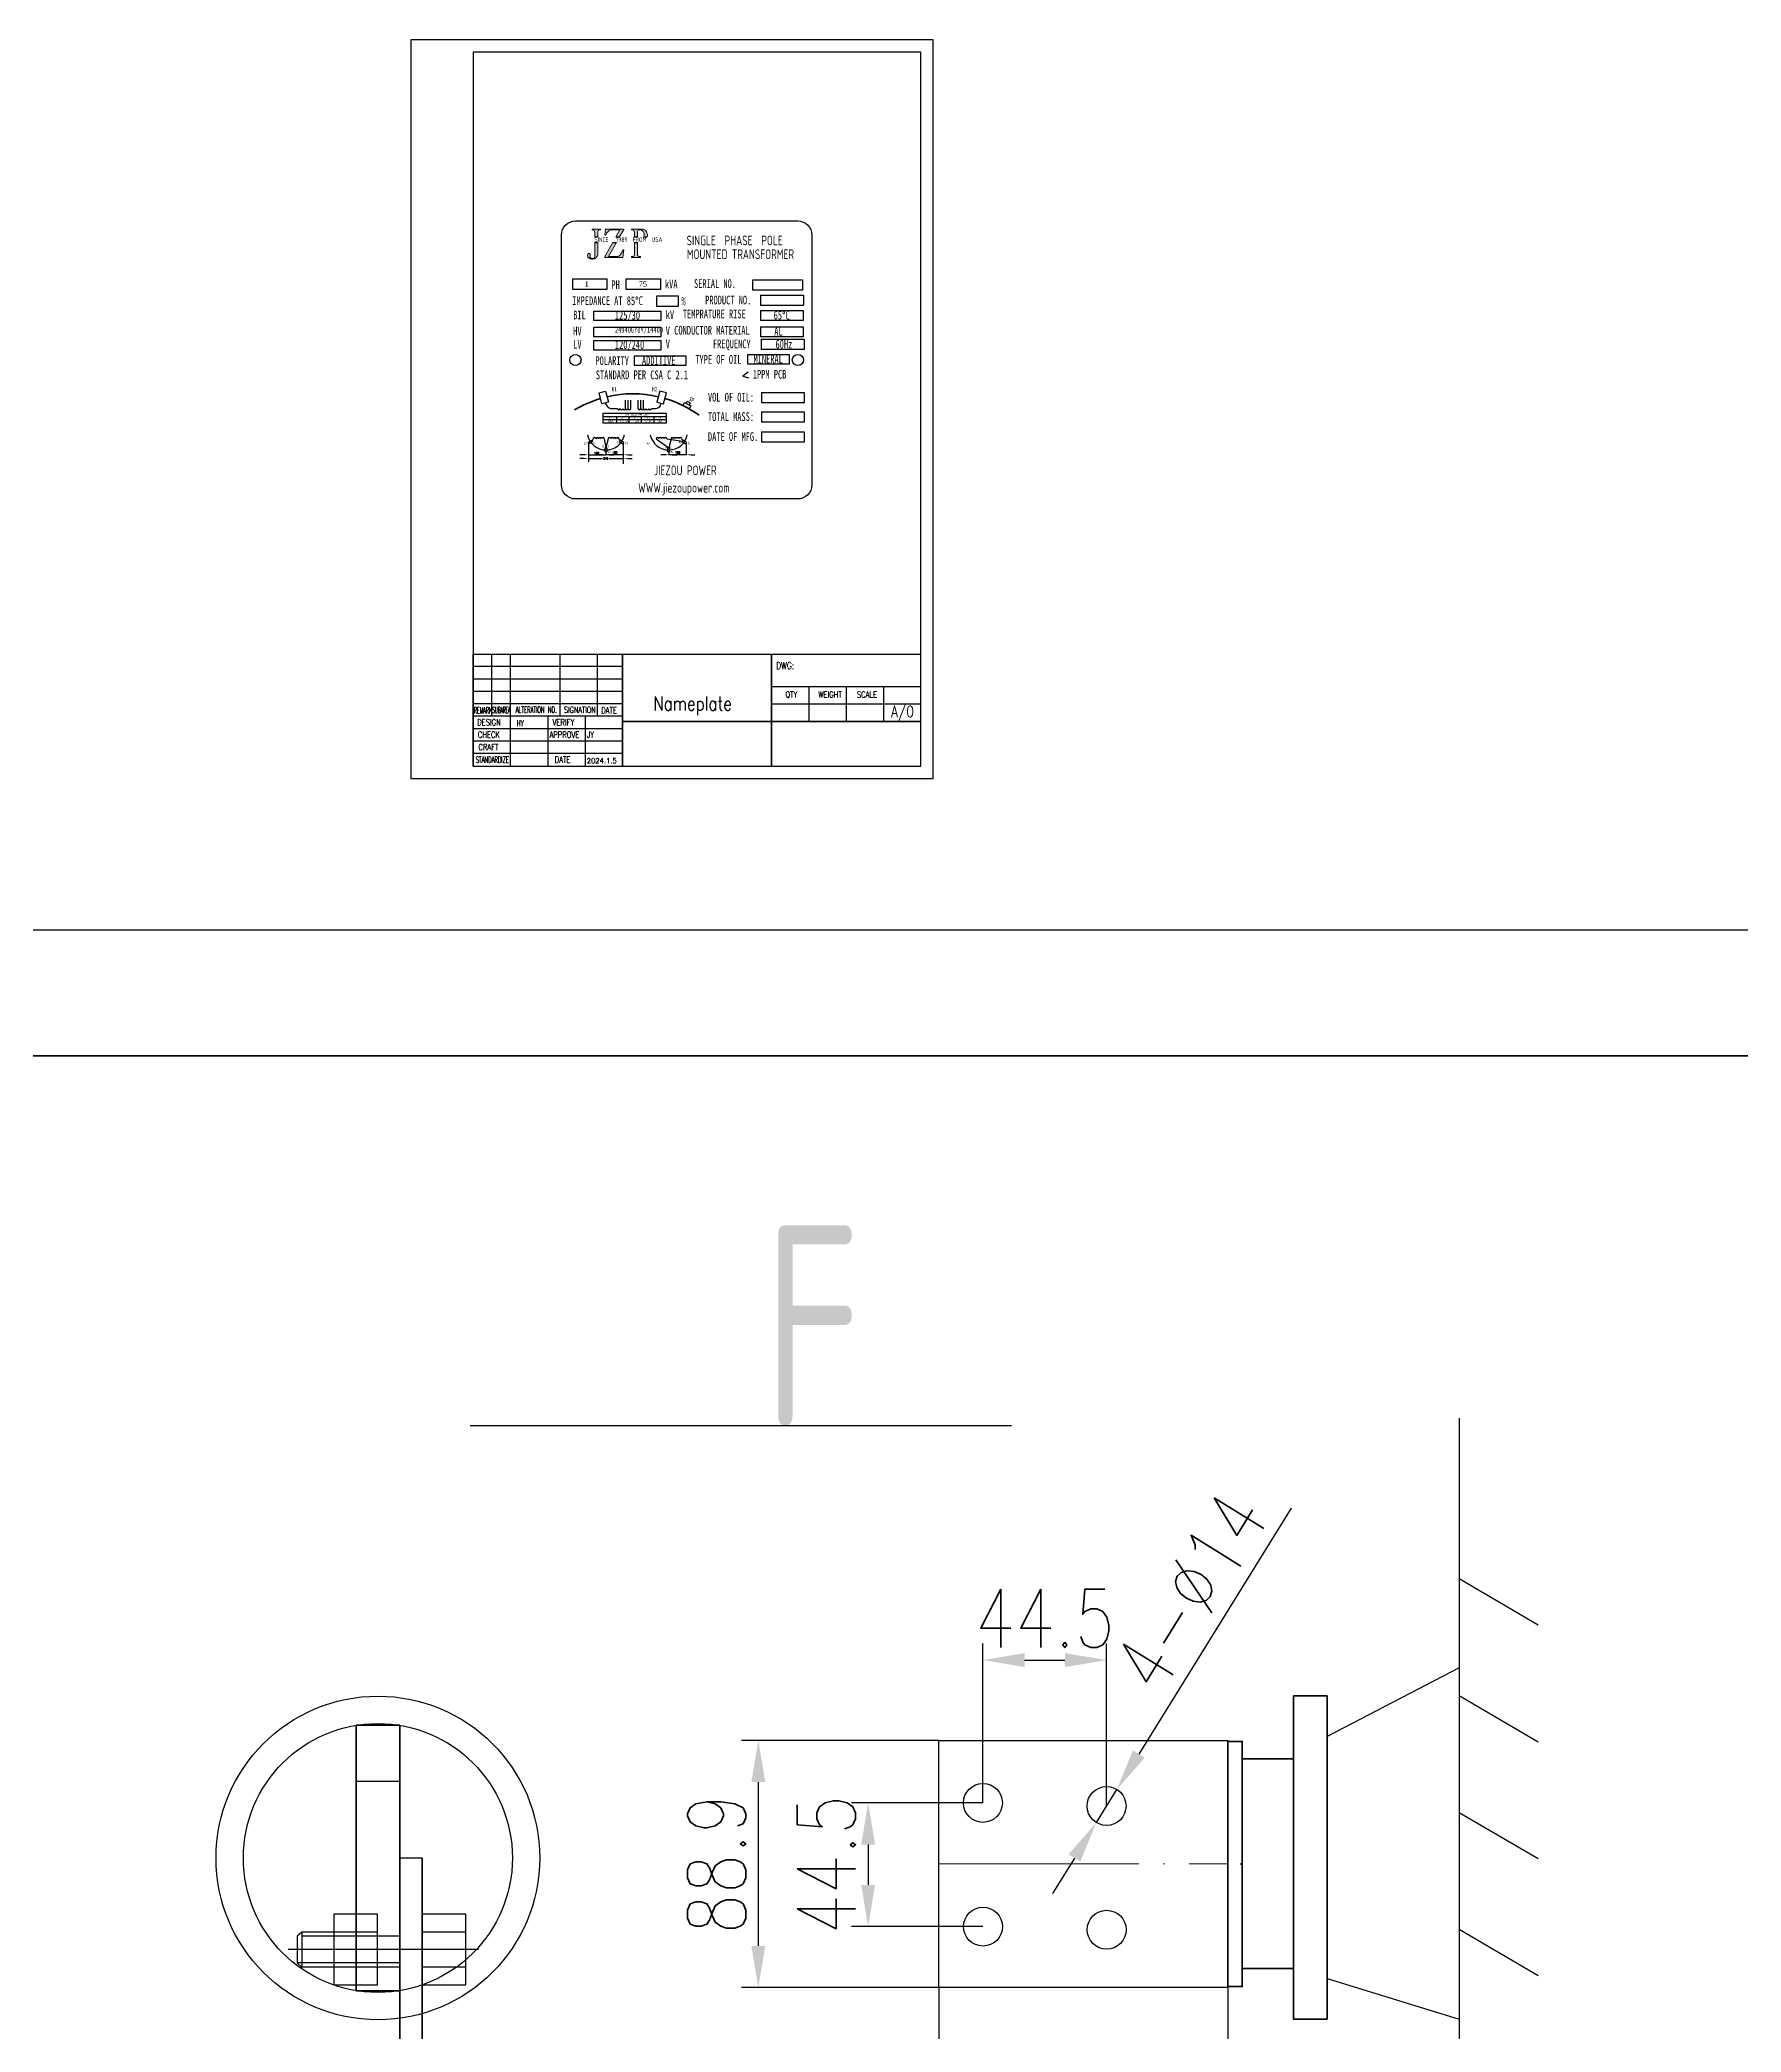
# Model space of a CAD drawing. Header units: millimetres. Extents: x 119255 to 123044, y -8474 to -5474.
# Drawn here: x 121322 to 121934, y -6191 to -5474 of the extents above; entities that cross this region are included whole.
import ezdxf

# ---------------------------------------------------------------- set-up
doc = ezdxf.new("R2010")
doc.units = ezdxf.units.MM
doc.header["$LTSCALE"] = 3
doc.linetypes.add('ACAD_ISO04W100', pattern=[30, 24, -3, 0, -3])
doc.layers.add('B', color=2, linetype='Continuous')
doc.layers.add('INTE_THICK', color=7, linetype='Continuous')
for name, color, linetype, lineweight in [('标注、文本', 3, 'Continuous', 25), ('粗实线', 4, 'Continuous', 53), ('粗实线层', 7, 'Continuous', 50)]:
    doc.layers.add(name, color=color, linetype=linetype, lineweight=lineweight)
doc.styles.add('PC_TEXTSTYLE', font='ISOCP.SHX', dxfattribs={"width": 0.707, "bigfont": 'GBCBIG.SHX'})
doc.styles.add('pdm', font='gbenor.shx', dxfattribs={"width": 0.8, "bigfont": 'gbhzfs.shx'})
doc.styles.get("Standard").update_dxf_attribs({"font": 'txt', "bigfont": 'gbcbig.shx'})
doc.styles.add('TEXTSTYLE_3', font='txt', dxfattribs={"width": 0.8, "bigfont": 'hztxt.shx'})
doc.styles.add('TEXTSTYLE_4', font='txt', dxfattribs={"width": 0.65, "bigfont": 'hztxt.shx'})
doc.styles.add('TEXTSTYLE_5', font='txt', dxfattribs={"width": 0.45, "bigfont": 'hztxt.shx'})
doc.styles.add('TEXTSTYLE_7', font='txt', dxfattribs={"width": 0.75, "bigfont": 'hztxt.shx'})
doc.styles.add('TH_GBDIM', font='romans.shx', dxfattribs={"width": 0.8, "bigfont": 'gbcbig.shx'})
doc.styles.add('Times New Roman_txtstyle_800.00_0_0800.0000', font='times.ttf', dxfattribs={"height": 800})
doc.dimstyles.new('TH_GBDIM1', dxfattribs={"dimscale": 3, "dimtxt": 3.5, "dimasz": 2.5, "dimexe": 2, "dimexo": 0, "dimgap": 1.5, "dimtad": 1, "dimdec": 1, "dimzin": 0, "dimdsep": 46, "dimtxsty": 'TH_GBDIM', "dimcen": 2.5, "dimclrd": 3, "dimclre": 256, "dimclrt": 2, "dimadec": 0, "dimazin": 0, "dimtfac": 0.714286, "dimtdec": 1, "dimtmove": 0, "dimatfit": 3, "dimfxl": 0, "dimtzin": 0, "dimlwd": -1, "dimlwe": -1, "dimarcsym": 0})

# ---------------------------------------------------------------- blocks, each defined once
blk = doc.blocks.new('A$C78a7ae14')
at = {"layer": '标注、文本'}
h = blk.add_hatch(color=256, dxfattribs=at)
h.dxf.hatch_style = 1
h.paths.add_polyline_path([(-31.93, 92.27), (-33.06, 92.27), (-33.06, 87.56), (-33.08, 87.13), (-33.17, 86.84, -0.564853), (-34.82, 87.12), (-34.73, 87.42), (-34.66, 87.66), (-34.66, 87.98), (-34.71, 88.12), (-34.91, 88.31), (-35.01, 88.34), (-35.29, 88.25), (-35.38, 88.17), (-35.58, 87.88), (-35.61, 87.77), (-35.65, 87.44), (-35.59, 87.11), (-35.49, 86.92), (-35.3, 86.7, 0.201196), (-33.2, 86.46), (-32.92, 86.56), (-32.67, 86.71), (-32.46, 86.91), (-32.27, 87.17), (-32.12, 87.49), (-32.08, 87.59), (-32, 87.92), (-31.94, 88.28), (-31.93, 88.67)])
h.paths.add_polyline_path([(-31.84, 96.46), (-31.8, 96.53), (-31.58, 96.73), (-31.38, 96.77), (-31.03, 96.8), (-31.03, 97.11), (-34, 97.11), (-34, 96.8), (-33.74, 96.78), (-33.49, 96.74), (-33.49, 96.74), (-33.22, 96.58), (-33.09, 96.25), (-33.06, 95.97), (-33.06, 95.55), (-33.06, 94.27), (-31.93, 94.27), (-31.93, 95.72), (-31.93, 95.75), (-31.9, 96.17)])
h.paths.add_polyline_path([(-22.64, 96.89), (-22.64, 97.11), (-29.14, 97.11), (-29.45, 94.91), (-29.14, 94.91), (-29.13, 94.93), (-29, 95.19), (-28.81, 95.58), (-28.8, 95.58), (-28.64, 95.83), (-28.4, 96.11), (-28.25, 96.25), (-28.01, 96.44), (-27.73, 96.6), (-27.46, 96.71), (-27.18, 96.78), (-26.88, 96.8), (-24.06, 96.8), (-25.47, 94.27), (-24.11, 94.27)])
h.paths.add_polyline_path([(-25.23, 92.27), (-26.59, 92.27), (-29.42, 87.18), (-29.42, 86.87), (-22.94, 86.87), (-22.59, 89.62), (-22.94, 89.62), (-23.05, 89.3), (-23.2, 88.95), (-23.23, 88.88), (-23.4, 88.56), (-23.56, 88.28), (-23.76, 88), (-23.96, 87.76), (-24.16, 87.57), (-24.42, 87.38), (-24.65, 87.27), (-24.78, 87.24), (-25.07, 87.2), (-25.39, 87.18), (-28.08, 87.18)])
h.paths.add_polyline_path([(-17.42, 96.67), (-17.21, 96.77), (-16.88, 96.8), (-16.58, 96.79), (-16.32, 96.75), (-16.14, 96.67), (-15.88, 96.48), (-15.68, 96.26), (-15.53, 96), (-15.42, 95.69), (-15.34, 95.34), (-15.32, 94.94), (-15.32, 94.89), (-15.35, 94.49), (-15.39, 94.27), (-14.2, 94.27), (-14.13, 94.58), (-14.11, 94.95), (-14.12, 95.07), (-14.16, 95.43), (-14.27, 95.77), (-14.3, 95.85), (-14.46, 96.15), (-14.66, 96.41), (-14.7, 96.45), (-14.94, 96.67), (-15.2, 96.84), (-15.46, 96.96), (-15.74, 97.02), (-15.9, 97.04), (-16.28, 97.08), (-16.55, 97.11), (-16.72, 97.11), (-19.81, 97.11), (-19.81, 96.8), (-19.62, 96.8), (-19.31, 96.76), (-19.09, 96.68), (-18.98, 96.59), (-18.84, 96.3), (-18.83, 96.21), (-18.8, 95.88), (-18.8, 95.42), (-18.8, 94.27), (-17.68, 94.27), (-17.68, 95.47), (-17.68, 95.55), (-17.67, 95.97), (-17.63, 96.27), (-17.6, 96.41)])
h.paths.add_polyline_path([(-17.68, 92.27), (-18.8, 92.27), (-18.8, 88.18), (-18.8, 88.03), (-18.83, 87.69), (-18.98, 87.4), (-18.99, 87.39), (-19.27, 87.25), (-19.47, 87.22), (-19.81, 87.2), (-19.81, 86.89), (-16.55, 86.89), (-16.55, 87.2), (-16.7, 87.21), (-17.01, 87.23), (-17.12, 87.25), (-17.4, 87.34), (-17.6, 87.59), (-17.64, 87.72), (-17.68, 88.11)])
at = {"layer": '标注、文本', "color": 3, "lineweight": 0}
for p, q in [((-31.03, 97.11), (-34, 97.11)), ((-34, 97.11), (-34, 96.8)), ((-34, 96.8), (-33.74, 96.78)), ((-33.74, 96.78), (-33.49, 96.74)), ((-33.49, 96.74), (-33.49, 96.74)), ((-33.49, 96.74), (-33.23, 96.59)), ((-33.23, 96.59), (-33.21, 96.57)), ((-33.21, 96.57), (-33.09, 96.25)), ((-33.09, 96.25), (-33.06, 95.97)), ((-33.06, 95.97), (-33.06, 95.55)), ((-33.06, 95.55), (-33.06, 94.27)), ((-31.93, 95.75), (-31.9, 96.17)), ((-31.93, 95.72), (-31.93, 95.75)), ((-31.93, 94.27), (-31.93, 95.72)), ((-31.9, 96.17), (-31.84, 96.46)), ((-31.84, 96.46), (-31.8, 96.53)), ((-31.8, 96.53), (-31.58, 96.73)), ((-31.58, 96.73), (-31.38, 96.77)), ((-31.38, 96.77), (-31.03, 96.8)), ((-31.03, 96.8), (-31.03, 97.11)), ((-29.14, 97.11), (-29.45, 94.91)), ((-29.45, 94.91), (-29.14, 94.91)), ((-22.64, 97.11), (-29.14, 97.11)), ((-29.14, 94.91), (-29.13, 94.93)), ((-29.13, 94.93), (-29, 95.19)), ((-29, 95.19), (-28.81, 95.58)), ((-28.81, 95.58), (-28.8, 95.58)), ((-28.8, 95.58), (-28.64, 95.83)), ((-28.64, 95.83), (-28.4, 96.11)), ((-28.4, 96.11), (-28.25, 96.25)), ((-28.26, 96.8), (-28.27, 96.8)), ((-28.25, 96.25), (-28.01, 96.44)), ((-28.01, 96.44), (-27.73, 96.6)), ((-27.73, 96.6), (-27.46, 96.71)), ((-27.46, 96.71), (-27.18, 96.78)), ((-27.18, 96.78), (-26.88, 96.8)), ((-26.88, 96.8), (-25.44, 96.8)), ((-26.88, 96.8), (-24.06, 96.8)), ((-24.06, 96.8), (-25.47, 94.27)), ((-24.11, 94.27), (-22.64, 96.89)), ((-22.64, 96.89), (-22.64, 97.11)), ((-16.72, 97.11), (-19.81, 97.11)), ((-19.81, 97.11), (-19.81, 96.8)), ((-19.81, 96.8), (-19.62, 96.8)), ((-19.62, 96.8), (-19.31, 96.76)), ((-19.31, 96.76), (-19.09, 96.68)), ((-19.09, 96.68), (-18.98, 96.59)), ((-18.98, 96.59), (-18.84, 96.3)), ((-18.84, 96.3), (-18.83, 96.21)), ((-18.83, 96.21), (-18.8, 95.88)), ((-18.8, 95.88), (-18.8, 95.42)), ((-18.8, 95.42), (-18.8, 94.27)), ((-17.68, 95.55), (-17.67, 95.97)), ((-17.68, 95.47), (-17.68, 95.55)), ((-17.68, 94.27), (-17.68, 95.47)), ((-17.67, 95.97), (-17.63, 96.27)), ((-17.63, 96.27), (-17.6, 96.41)), ((-17.6, 96.41), (-17.42, 96.67)), ((-17.42, 96.67), (-17.21, 96.77)), ((-17.21, 96.77), (-16.88, 96.8)), ((-16.88, 96.8), (-16.58, 96.79)), ((-16.55, 97.11), (-16.72, 97.11)), ((-16.58, 96.79), (-16.32, 96.75)), ((-16.28, 97.08), (-16.55, 97.11)), ((-16.32, 96.75), (-16.14, 96.67)), ((-15.9, 97.04), (-16.28, 97.08)), ((-16.14, 96.67), (-15.88, 96.48)), ((-15.74, 97.02), (-15.9, 97.04)), ((-15.88, 96.48), (-15.68, 96.26)), ((-15.46, 96.96), (-15.74, 97.02)), ((-15.68, 96.26), (-15.53, 96)), ((-15.53, 96), (-15.42, 95.69)), ((-15.2, 96.84), (-15.46, 96.96)), ((-15.42, 95.69), (-15.34, 95.34)), ((-15.35, 94.49), (-15.39, 94.27)), ((-15.32, 94.89), (-15.35, 94.49)), ((-15.34, 95.34), (-15.32, 94.94)), ((-15.32, 94.94), (-15.32, 94.89)), ((-14.94, 96.67), (-15.2, 96.84)), ((-14.7, 96.45), (-14.94, 96.67)), ((-14.66, 96.41), (-14.7, 96.45)), ((-14.46, 96.15), (-14.66, 96.41)), ((-14.3, 95.85), (-14.46, 96.15)), ((-14.27, 95.77), (-14.3, 95.85)), ((-14.16, 95.43), (-14.27, 95.77)), ((-14.2, 94.27), (-14.13, 94.58)), ((-14.12, 95.07), (-14.16, 95.43)), ((-14.13, 94.58), (-14.11, 94.95)), ((-14.11, 94.95), (-14.12, 95.07)), ((-35.61, 87.77), (-35.65, 87.44)), ((-35.65, 87.44), (-35.59, 87.11)), ((-35.58, 87.88), (-35.61, 87.77)), ((-35.59, 87.11), (-35.49, 86.92)), ((-35.38, 88.17), (-35.58, 87.88)), ((-35.49, 86.92), (-35.3, 86.7)), ((-35.29, 88.25), (-35.38, 88.17)), ((-35.01, 88.34), (-35.29, 88.25)), ((-34.91, 88.31), (-35.01, 88.34)), ((-34.71, 88.12), (-34.91, 88.31)), ((-34.82, 87.12), (-34.73, 87.42)), ((-34.73, 87.42), (-34.66, 87.66)), ((-34.66, 87.98), (-34.71, 88.12)), ((-34.66, 87.66), (-34.66, 87.98)), ((-33.2, 86.46), (-32.92, 86.56)), ((-33.08, 87.13), (-33.17, 86.84)), ((-33.06, 87.56), (-33.08, 87.13)), ((-33.06, 92.27), (-33.06, 87.56)), ((-32.92, 86.56), (-32.67, 86.71)), ((-32.67, 86.71), (-32.46, 86.91)), ((-32.46, 86.91), (-32.27, 87.17)), ((-32.27, 87.17), (-32.12, 87.49)), ((-32.12, 87.49), (-32.08, 87.59)), ((-32.08, 87.59), (-32, 87.92)), ((-32, 87.92), (-31.94, 88.28)), ((-31.94, 88.28), (-31.93, 88.67)), ((-31.93, 88.67), (-31.93, 92.27)), ((-26.59, 92.27), (-29.42, 87.18)), ((-29.42, 86.87), (-22.94, 86.87)), ((-28.08, 87.18), (-25.23, 92.27)), ((-25.39, 87.18), (-28.08, 87.18)), ((-25.07, 87.2), (-25.39, 87.18)), ((-24.78, 87.24), (-25.07, 87.2)), ((-24.65, 87.27), (-24.78, 87.24)), ((-24.42, 87.38), (-24.65, 87.27)), ((-24.16, 87.57), (-24.42, 87.38)), ((-23.96, 87.76), (-24.16, 87.57)), ((-23.76, 88), (-23.96, 87.76)), ((-23.56, 88.28), (-23.76, 88)), ((-23.4, 88.56), (-23.56, 88.28)), ((-23.23, 88.88), (-23.4, 88.56)), ((-23.2, 88.95), (-23.23, 88.88)), ((-23.05, 89.3), (-23.2, 88.95)), ((-22.94, 89.61), (-23.05, 89.3)), ((-22.59, 89.62), (-22.94, 89.62)), ((-22.94, 89.62), (-22.94, 89.61)), ((-22.94, 86.87), (-22.59, 89.62)), ((-19.47, 87.22), (-19.81, 87.2)), ((-19.81, 87.2), (-19.81, 86.89)), ((-19.81, 86.89), (-16.55, 86.89)), ((-19.27, 87.25), (-19.47, 87.22)), ((-18.99, 87.39), (-19.27, 87.25)), ((-18.98, 87.4), (-18.99, 87.39)), ((-18.83, 87.69), (-18.98, 87.4)), ((-18.8, 88.03), (-18.83, 87.69)), ((-18.8, 92.27), (-18.8, 88.18)), ((-18.8, 88.18), (-18.8, 88.03)), ((-17.68, 88.11), (-17.68, 92.27)), ((-17.64, 87.72), (-17.68, 88.11)), ((-17.6, 87.59), (-17.64, 87.72)), ((-17.4, 87.34), (-17.6, 87.59)), ((-17.39, 87.33), (-17.4, 87.34)), ((-17.12, 87.25), (-17.39, 87.33)), ((-17.01, 87.23), (-17.12, 87.25)), ((-16.7, 87.21), (-17.01, 87.23)), ((-16.55, 87.2), (-16.7, 87.21)), ((-16.55, 86.89), (-16.55, 87.2))]:
    blk.add_line(p, q, dxfattribs=at)
at = {"layer": '标注、文本'}
for p, q in [((-33.06, 94.27), (-31.93, 94.27)), ((-25.47, 94.27), (-24.11, 94.27)), ((-18.8, 94.27), (-17.68, 94.27)), ((-15.39, 94.27), (-14.2, 94.27)), ((-33.06, 92.27), (-31.93, 92.27)), ((-29.42, 87.18), (-29.42, 86.87)), ((-26.59, 92.27), (-25.23, 92.27)), ((-18.8, 92.27), (-17.68, 92.27)), ((-3.08, 73.07), (-3.08, 69.2)), ((26.52, 73.27), (26.52, 69.59)), ((26.5, 67.84), (26.5, 64.16)), ((26.5, 61.97), (26.5, 58.29)), ((26.8, 57.49), (26.8, 53.81)), ((-18.75, 51.47), (-0.35, 51.47)), ((-18.75, 47.99), (-18.75, 51.47)), ((-0.35, 51.47), (-0.35, 47.99)), ((21.96, 52.02), (36.86, 52.02)), ((21.96, 48.54), (21.96, 52.02)), ((36.86, 52.02), (36.86, 48.54)), ((-0.35, 47.99), (-18.75, 47.99)), ((22.12, 45.58), (20.15, 44.13)), ((20.15, 44.13), (22.33, 43.62)), ((36.86, 48.54), (21.96, 48.54)), ((26.86, 38.28), (26.86, 34.6)), ((-30.03, 29.73), (-7.35, 29.73)), ((-29.28, 34.49), (-28.58, 33.44)), ((-26.91, 32.54), (-24.93, 32.54)), ((-25.28, 29.73), (-25.28, 27.33)), ((-22.01, 32.54), (-22.01, 35.52)), ((-21.04, 32.54), (-21.04, 35.52)), ((-20.8, 29.73), (-20.8, 27.33)), ((-20.07, 32.54), (-20.07, 35.52)), ((-17.49, 32.54), (-17.49, 35.52)), ((-16.52, 32.54), (-16.52, 35.52)), ((-16.32, 29.73), (-16.32, 27.33)), ((-15.55, 32.54), (-15.55, 35.52)), ((-12.63, 32.54), (-11.21, 32.54)), ((-11.84, 29.73), (-11.84, 27.33)), ((-9.34, 33.83), (-9.13, 34.39)), ((26.86, 31.31), (26.86, 27.63)), ((-33.59, 21.65), (-34.03, 20.88)), ((-30.03, 28.57), (-7.35, 28.57)), ((-29.7, 21.65), (-29.03, 18.45)), ((-28.22, 21.65), (-29.03, 18.45)), ((-24.32, 21.65), (-24.02, 20.88)), ((-11, 21.65), (-6.44, 18.45)), ((-7.11, 21.65), (-1.5, 20.78)), ((-5.63, 21.65), (-6.44, 18.45)), ((-1.73, 21.65), (-1.43, 20.88)), ((26.86, 24.14), (26.86, 20.46)), ((-35.27, 20.04), (-35.27, 13.37)), ((-35.27, 14.53), (-30.25, 14.53)), ((-29.03, 16.95), (-29.03, 15.73)), ((-29.03, 16.95), (-29.03, 15.89)), ((-27.91, 14.53), (-22.78, 14.53)), ((-22.78, 20.04), (-22.78, 12.65)), ((-6.44, 16.95), (-6.44, 15.73)), ((-6.44, 16.95), (-6.44, 15.89)), ((-0.2, 20.04), (-0.2, 15.92))]:
    blk.add_line(p, q, dxfattribs=at)
at = {"layer": '标注、文本', "color": 3}
for p, q in [((-36.92, 15.92), (-38.42, 15.92)), ((-36.92, 14.58), (-38.42, 14.58)), ((-35.42, 15.92), (-29.17, 15.92)), ((-30.24, 15.92), (-31.88, 15.92)), ((-22.64, 15.92), (-28.88, 15.92)), ((-27.82, 15.92), (-26.17, 15.92)), ((-21.14, 15.92), (-19.64, 15.92)), ((-21.14, 14.58), (-19.64, 14.58)), ((-7.65, 15.92), (-9.3, 15.92)), ((-0.05, 15.92), (-6.3, 15.92)), ((-5.23, 15.92), (-3.58, 15.92)), ((1.45, 15.92), (2.95, 15.92))]:
    blk.add_line(p, q, dxfattribs=at)
at = {"layer": '标注、文本'}
blk.add_lwpolyline([(-40, 100), (40, 100, -0.414214), (45, 95), (45, 5, -0.414214), (40, 0), (-40, 0, -0.414214), (-45, 5), (-45, 95, -0.414214)], format="xyb", close=True, dxfattribs=at)
for points in [[(-40.95, 79.2), (-28.68, 79.2), (-28.68, 75.33), (-40.95, 75.33)], [(-21.7, 79.2), (-9.42, 79.2), (-9.42, 75.33), (-21.7, 75.33)], [(23.81, 78.85), (41.72, 78.85), (41.72, 75.17), (23.81, 75.17)], [(-33.37, 67.62), (-9.29, 67.62), (-9.29, 64.15), (-33.37, 64.15)], [(-33.37, 61.78), (-9.29, 61.78), (-9.29, 58.31), (-33.37, 58.31)], [(-33.37, 57.05), (-9.29, 57.05), (-9.29, 53.58), (-33.37, 53.58)], [(-31.52, 38.16), (-29.14, 38.78), (-28.09, 34.81), (-30.46, 34.18)], [(-7.26, 38.16), (-9.64, 38.78), (-10.69, 34.81), (-8.31, 34.18)], [(-30.03, 30.9), (-7.35, 30.9), (-7.35, 27.33), (-30.03, 27.33)], [(-0.72, 34.65), (1.45, 33.48), (0.88, 32.44), (-1.28, 33.61)], [(0.21, 35.13), (1.25, 34.57), (0.84, 33.81), (-0.2, 34.37)], [(-34.2, 21.12), (-33.87, 20.64), (-35.11, 19.8), (-35.44, 20.28)], [(-29.32, 18.45), (-28.74, 18.45), (-28.74, 16.95), (-29.32, 16.95)], [(-23.86, 21.12), (-24.19, 20.64), (-22.95, 19.8), (-22.62, 20.28)], [(-6.73, 18.45), (-6.15, 18.45), (-6.15, 16.95), (-6.73, 16.95)], [(-1.27, 21.12), (-1.6, 20.64), (-0.36, 19.8), (-0.03, 20.28)]]:
    blk.add_lwpolyline(points, close=True, dxfattribs=at)
for points in [[(-3.08, 69.2), (-10.72, 69.2), (-10.72, 73.07), (-3.08, 73.07)], [(26.52, 73.27), (41.97, 73.27), (41.97, 69.59), (26.52, 69.59)], [(26.5, 67.84), (41.95, 67.84), (41.95, 64.16), (26.5, 64.16)], [(26.5, 61.97), (41.95, 61.97), (41.95, 58.29), (26.5, 58.29)], [(26.8, 57.49), (42.25, 57.49), (42.25, 53.81), (26.8, 53.81)], [(26.86, 38.28), (42.31, 38.28), (42.31, 34.6), (26.86, 34.6)], [(26.86, 31.31), (42.31, 31.31), (42.31, 27.63), (26.86, 27.63)], [(26.86, 24.14), (42.31, 24.14), (42.31, 20.46), (26.86, 20.46)]]:
    blk.add_lwpolyline(points, dxfattribs=at)
for centre in [(-40, 50), (40, 50)]:
    blk.add_circle(centre, 2, dxfattribs=at)
for centre, radius, start, end in [((-33.96, 89.09), 2.73, 240.63938, 286.14253), ((-33.91, 87.48), 0.976, 201.48435, 319.32465), ((-26.91, 34.54), 2, 213.55601, 270), ((-24.45, 32.54), 0.485, 180, 0), ((-23.47, 32.54), 0.485, 180, 0), ((-22.5, 32.54), 0.485, 180, 0), ((-21.52, 32.54), 0.485, 180, 0), ((-20.55, 32.54), 0.485, 180, 0), ((-17.01, 32.54), 0.485, 180, 0), ((-16.04, 32.54), 0.485, 180, 0), ((-15.06, 32.54), 0.485, 180, 0), ((-14.09, 32.54), 0.485, 180, 0), ((-13.11, 32.54), 0.485, 180, 0), ((-11.21, 34.54), 2, 270, 339.0548), ((-29.01, 24.43), 6.79, 191.61474, 348.65109), ((-33.11, 21.65), 0.485, 360, 180), ((-32.13, 21.65), 0.485, 360, 180), ((-31.16, 21.65), 0.485, 360, 180), ((-30.18, 21.65), 0.485, 360, 180), ((-27.73, 21.65), 0.485, 360, 180), ((-26.76, 21.65), 0.485, 360, 180), ((-25.78, 21.65), 0.485, 360, 180), ((-24.81, 21.65), 0.485, 360, 180), ((-6.42, 24.43), 6.79, 191.61474, 348.65109), ((-10.52, 21.65), 0.485, 360, 180), ((-9.54, 21.65), 0.485, 360, 180), ((-8.57, 21.65), 0.485, 360, 180), ((-7.59, 21.65), 0.485, 360, 180), ((-5.14, 21.65), 0.485, 360, 180), ((-4.17, 21.65), 0.485, 360, 180), ((-3.19, 21.65), 0.485, 360, 180), ((-2.22, 21.65), 0.485, 360, 180)]:
    blk.add_arc(centre, radius, start, end, dxfattribs=at)
at = {"layer": '标注、文本', "color": 3}
for points in [[(-36.77, 16.15), (-36.77, 15.69), (-35.4, 15.92)], [(-36.77, 14.8), (-36.77, 14.35), (-35.4, 14.58)], [(-30.24, 16.15), (-30.24, 15.69), (-28.87, 15.92)], [(-27.82, 16.15), (-27.82, 15.69), (-29.19, 15.92)], [(-21.28, 16.15), (-21.28, 15.69), (-22.65, 15.92)], [(-21.28, 14.8), (-21.28, 14.35), (-22.65, 14.58)], [(-7.65, 16.15), (-7.65, 15.69), (-6.28, 15.92)], [(-5.23, 16.15), (-5.23, 15.69), (-6.6, 15.92)], [(1.3, 16.15), (1.3, 15.69), (-0.06, 15.92)]]:
    blk.add_solid(points, dxfattribs=at)
at = {"layer": '粗实线', "ltscale": 2}
for start, end in [(106.55111, 120.99031), (76.91188, 103.08812), (54.11891, 73.44889)]:
    blk.add_arc((-19.39, -2.87), 40.71, start, end, dxfattribs=at)
at = {"layer": '标注、文本', "attachment_point": 1, "style": 'PC_TEXTSTYLE'}
for s, width, gutter_width, insert, char_height in [('{\\fISOCPEUR|b0|i0|c0|p34;SINCE   1989  FROM  USA}', 20.0156, 8.68, (-33.19, 94.19), 1.736), ('{\\fISOCPEUR|b0|i0|c134|p34;SINGLE  PHASE  POLE}', 48.5551, 8.68, (-0.02, 94.74), 3.485), ('{\\fISOCPEUR|b0|i0|c0|p34;MOUNTED TRANSFORMER}', 48.5551, 8.68, (0.06, 89.77), 3.485), ('{\\fFangSong|b0|i0|c0|p49;kVA}', 48.5551, 8.68, (-7.81, 78.91), 3.1365), ('{\\fFangSong|b0|i0|c134|p49;SERIAL NO.}', 48.5551, 8.68, (2.65, 79.06), 3.1365), ('{\\fFangSong|b0|i0|c134|p49;IMPEDANCE AT 85\\fISOCPEUR|b0|i0|c0|p34;%%DC}', 48.5551, 8.68, (-41.16, 72.9), 3.1365), ('{\\fFangSong|b0|i0|c0|p49;PH}', 43.6996, 7.81, (-27.08, 78.65), 3.1365), ('{\\fFangSong|b0|i0|c134|p49;%}', 48.5551, 8.68, (-1.87, 72.74), 3.1365), ('{\\fFangSong|b0|i0|c134|p49;PRODUCT NO.}', 48.5551, 8.68, (6.64, 73.13), 3.1365), ('{\\fFangSong|b0|i0|c134|p49;BIL}', 48.5551, 8.68, (-40.81, 67.78), 3.1365), ('{\\fFangSong|b0|i0|c0|p49;kV}', 48.5551, 8.68, (-7.53, 67.9), 3.1365), ('{\\fFangSong|b0|i0|c134|p49;TEMPRATURE RISE}', 48.5551, 8.68, (-1.39, 68.13), 3.1365), ('{\\fFangSong|b0|i0|c134|p49;65\\fISOCPEUR|b0|i0|c0|p34;%%DC}', 48.5551, 8.68, (31.29, 67.68), 3.1365), ('{\\fFangSong|b0|i0|c134|p49;HV}', 48.5551, 8.68, (-40.81, 61.95), 3.1365), ('{\\fFangSong|b0|i0|c134|p49;120/240}', 39.9569, 7.14, (-25.82, 57.09), 3.1365), ('{\\fFangSong|b0|i0|c0|p49;V}', 48.5551, 8.68, (-7.53, 62.07), 3.1365), ('{\\fFangSong|b0|i0|c0|p49;V}', 48.5551, 8.68, (-7.53, 57.33), 3.1365), ('{\\fFangSong|b0|i0|c134|p49;CONDUCTOR MATERIAL}', 48.5551, 8.68, (-4.47, 62.26), 3.1365), ('{\\fFangSong|b0|i0|c134|p49;FREQUENCY}', 48.5551, 8.68, (9.44, 57.37), 3.1365), ('{\\fFangSong|b0|i0|c134|p49;AL}', 48.5551, 8.68, (31.5, 61.88), 3.1365), ('{\\fFangSong|b0|i0|c134|p49;LV}', 48.5551, 8.68, (-40.81, 57.21), 3.1365), ('{\\fFangSong|b0|i0|c134|p49;POLARITY }', 48.5551, 8.68, (-32.82, 51.35), 3.1365), ('{\\fFangSong|b0|i0|c134|p49;ADDITIVE}', 39.9569, 7.14, (-16.09, 51.38), 3.1365), ('{\\fFangSong|b0|i0|c134|p49;TYPE OF OIL}', 48.5551, 8.68, (3.1, 51.77), 3.1365), ('{\\fFangSong|b0|i0|c134|p49;MINERAL}', 39.9569, 7.14, (24.03, 51.93), 3.1365), ('{\\fFangSong|b0|i0|c134|p49;60Hz}', 48.5551, 8.68, (31.96, 57.27), 3.1365), ('{\\fFangSong|b0|i0|c134|p49;STANDARD PER CSA C 2.1}', 48.5551, 8.68, (-32.69, 46.23), 3.1365), ('{\\fFangSong|b0|i0|c134|p49;1PPM PCB}', 48.5551, 8.68, (23.79, 46.45), 3.1365), ('{\\fFangSong|b0|i0|c134|p49;H1}', 24.2775, 4.34, (-26.94, 40.24), 1.5683), ('{\\fFangSong|b0|i0|c134|p49;H2}', 24.2775, 4.34, (-12.4, 40.3), 1.5683), ('{\\fFangSong|b0|i0|c134|p49;VOL OF OIL:}', 48.5551, 8.68, (7.65, 38.17), 3.1365), ('{\\fFangSong|b0|i0|c134|p49;1}', 13.3233, 2.38, (-27.91, 29.64), 0.8606), ('{\\fFangSong|b0|i0|c134|p49;2}', 13.3233, 2.38, (-23.48, 29.61), 0.8606), ('{\\fFangSong|b0|i0|c134|p49;TAP SELECTOM (SP)}', 13.3233, 2.38, (-22.13, 30.86), 0.8606), ('{\\fFangSong|b0|i0|c134|p49;3}', 13.3233, 2.38, (-19.11, 29.62), 0.8606), ('{\\fFangSong|b0|i0|c134|p49;4}', 13.3233, 2.38, (-14.35, 29.63), 0.8606), ('{\\fFangSong|b0|i0|c134|p49;5}', 13.3233, 2.38, (-9.69, 29.6), 0.8606), ('{\\fFangSong|b0|i0|c134|p49;TOTAL MASS:}', 48.5551, 8.68, (7.65, 31.2), 3.1365), ('{\\fFangSong|b0|i0|c134|p49;105%}', 13.3233, 2.38, (-28.38, 28.39), 0.8606), ('{\\fFangSong|b0|i0|c134|p49;102.5%}', 13.3233, 2.38, (-23.98, 28.39), 0.8606), ('{\\fFangSong|b0|i0|c134|p49;100%}', 13.3233, 2.38, (-19.1, 28.38), 0.8606), ('{\\fFangSong|b0|i0|c134|p49;97.5%}', 13.3233, 2.38, (-15.1, 28.39), 0.8606), ('{\\fFangSong|b0|i0|c134|p49;95%}', 13.3233, 2.38, (-10.28, 28.39), 0.8606), ('{\\fFangSong|b0|i0|c134|p49;DATE OF MFG.}', 48.5551, 8.68, (7.65, 24.02), 3.1365), ('{\\fFangSong|b0|i0|c134|p49;X3}', 13.3233, 2.38, (-36.98, 20.44), 0.8606), ('{\\fFangSong|b0|i0|c134|p49;A}', 13.3233, 2.38, (-33.65, 20.65), 0.8606), ('{\\fFangSong|b0|i0|c134|p49;B}', 13.3233, 2.38, (-30.26, 19.3), 0.8606), ('{\\fFangSong|b0|i0|c134|p49;X2}', 13.3233, 2.38, (-28.36, 17.42), 0.8606), ('{\\fFangSong|b0|i0|c134|p49;C}', 13.3233, 2.38, (-28.33, 19.41), 0.8606), ('{\\fFangSong|b0|i0|c134|p49;D}', 13.3233, 2.38, (-24.83, 20.92), 0.8606), ('{\\fFangSong|b0|i0|c134|p49;X1}', 13.3233, 2.38, (-22.16, 20.53), 0.8606), ('{\\fFangSong|b0|i0|c134|p49;X3}', 13.3233, 2.38, (-14.39, 20.44), 0.8606), ('{\\fFangSong|b0|i0|c134|p49;A}', 13.3233, 2.38, (-7.73, 18.94), 0.8606), ('{\\fFangSong|b0|i0|c134|p49;C}', 13.3233, 2.38, (-5.87, 18.86), 0.8606), ('{\\fFangSong|b0|i0|c134|p49;X2}', 13.3233, 2.38, (-5.77, 17.42), 0.8606), ('{\\fFangSong|b0|i0|c134|p49;B}', 13.3233, 2.38, (-2.85, 20.93), 0.8606), ('{\\fFangSong|b0|i0|c134|p49;D}', 13.3233, 2.38, (-2.25, 20.92), 0.8606), ('{\\fFangSong|b0|i0|c134|p49;X1}', 13.3233, 2.38, (0.43, 20.53), 0.8606), ('{\\fISOCPEUR|b0|i0|c0|p34;JIEZOU POWER}', 48.5551, 8.68, (-11.72, 12.05), 3.485), ('{\\fISOCPEUR|b0|i0|c0|p34;WWW.jiezoupower.com}', 48.5551, 8.68, (-17.46, 5.8), 3.485)]:
    blk.add_mtext_dynamic_manual_height_columns(s, width=width, gutter_width=gutter_width, heights=[0], dxfattribs=dict(at, insert=insert, char_height=char_height))
at = {"layer": '标注、文本', "color": 3, "attachment_point": 1, "style": 'PC_TEXTSTYLE'}
for s, insert, char_height in [('{\\fFangSong|b0|i0|c134|p49;125/30}', (-25.82, 67.66), 3.1365), ('{\\fFangSong|b0|i0;24940GrdY/14400}', (-25.82, 61.83), 2)]:
    blk.add_mtext_dynamic_manual_height_columns(s, width=39.9569, gutter_width=7.14, heights=[0], dxfattribs=dict(at, insert=insert, char_height=char_height))
at = {"layer": '标注、文本', "insert": (1.31, 36.89), "char_height": 1.5683, "attachment_point": 1, "rotation": 332.46241, "style": 'PC_TEXTSTYLE'}
blk.add_mtext_dynamic_manual_height_columns('{\\fFangSong|b0|i0|c134|p49;SP}', width=24.2775, gutter_width=4.34, heights=[0], dxfattribs=at)
at = {"layer": '标注、文本', "color": 2, "char_height": 0.777, "attachment_point": 5, "style": 'TH_GBDIM'}
for s, insert in [('120', (-32.4, 16.49)), ('240', (-29.1, 14.59)), ('120', (-25.83, 16.7)), ('120', (-3.25, 16.7))]:
    blk.add_mtext(s, dxfattribs=dict(at, insert=insert))
blk = doc.blocks.new('A$Cc116c9cd')
at = {"layer": 'B'}
blk.add_line((4.38, 0.01), (5.12, 0.01), dxfattribs=at)
at = {"layer": '标注、文本', "color": 1, "linetype": 'ACAD_ISO04W100', "lineweight": 15}
blk.add_line((-104, 0.01), (0, 0.02), dxfattribs=at)
at = {"layer": '标注、文本', "ltscale": 2.673823}
blk.add_lwpolyline([(0, -44.45), (-104, -44.45), (-104, 44.45), (0, 44.45)], close=True, dxfattribs=at)
for centre in [(-88.1, 21.97), (-43.62, 20.84), (-88.09, -22.53), (-43.61, -23.66)]:
    blk.add_circle(centre, 7, dxfattribs=at)
blk = doc.blocks.new('*D106')
at = {"layer": 'Defpoints', "color": 0}
for p in [(121645.6, -6086.14), (121580.72, -6175.04), (121645.6, -6175.04)]:
    blk.add_point(p, dxfattribs=at)
at = {"layer": '标注、文本'}
for p, q in [((121645.6, -6086.14), (121574.72, -6086.14)), ((121645.6, -6175.04), (121574.72, -6175.04))]:
    blk.add_line(p, q, dxfattribs=at)
at = {"layer": '标注、文本', "color": 3}
blk.add_line((121580.72, -6101.14), (121580.72, -6160.04), dxfattribs=at)
for points in [[(121578.22, -6101.14), (121583.22, -6101.14), (121580.72, -6086.14)], [(121578.22, -6160.04), (121583.22, -6160.04), (121580.72, -6175.04)]]:
    blk.add_solid(points, dxfattribs=at)
at = {"layer": '标注、文本', "color": 2, "insert": (121565.72, -6130.59), "char_height": 21, "attachment_point": 5, "rotation": 90, "style": 'TH_GBDIM'}
blk.add_mtext('88.9', dxfattribs=at)
blk = doc.blocks.new('*D107')
at = {"layer": 'Defpoints', "color": 0}
for p in [(121645.6, -6175.04), (121749.6, -6175.04), (121749.6, -6227.84)]:
    blk.add_point(p, dxfattribs=at)
at = {"layer": '标注、文本'}
for p, q in [((121645.6, -6175.04), (121645.6, -6233.84)), ((121749.6, -6175.04), (121749.6, -6233.84))]:
    blk.add_line(p, q, dxfattribs=at)
at = {"layer": '标注、文本', "color": 3}
blk.add_line((121660.6, -6227.84), (121734.6, -6227.84), dxfattribs=at)
for points in [[(121660.6, -6225.34), (121660.6, -6230.34), (121645.6, -6227.84)], [(121734.6, -6225.34), (121734.6, -6230.34), (121749.6, -6227.84)]]:
    blk.add_solid(points, dxfattribs=at)
at = {"layer": '标注、文本', "color": 2, "insert": (121697.6, -6212.84), "char_height": 21, "attachment_point": 5, "style": 'TH_GBDIM'}
blk.add_mtext('104.0', dxfattribs=at)
blk = doc.blocks.new('*D108')
at = {"layer": 'Defpoints', "color": 0}
for p in [(121661.5, -6108.62), (121620.22, -6153.12), (121661.51, -6153.12)]:
    blk.add_point(p, dxfattribs=at)
at = {"layer": '标注、文本'}
for p, q in [((121661.5, -6108.62), (121614.22, -6108.62)), ((121661.51, -6153.12), (121614.22, -6153.12))]:
    blk.add_line(p, q, dxfattribs=at)
at = {"layer": '标注、文本', "color": 3}
blk.add_line((121620.22, -6123.62), (121620.22, -6138.12), dxfattribs=at)
for points in [[(121617.72, -6123.62), (121622.72, -6123.62), (121620.22, -6108.62)], [(121617.72, -6138.12), (121622.72, -6138.12), (121620.22, -6153.12)]]:
    blk.add_solid(points, dxfattribs=at)
at = {"layer": '标注、文本', "color": 2, "insert": (121605.22, -6130.87), "char_height": 21, "attachment_point": 5, "rotation": 90, "style": 'TH_GBDIM'}
blk.add_mtext('44.5', dxfattribs=at)
blk = doc.blocks.new('*D109')
at = {"layer": 'Defpoints', "color": 0}
for p in [(121705.98, -6057.27), (121661.5, -6108.62), (121705.98, -6109.75)]:
    blk.add_point(p, dxfattribs=at)
at = {"layer": '标注、文本'}
for p, q in [((121661.5, -6108.62), (121661.5, -6051.27)), ((121705.98, -6109.75), (121705.98, -6051.27))]:
    blk.add_line(p, q, dxfattribs=at)
at = {"layer": '标注、文本', "color": 3}
blk.add_line((121676.5, -6057.27), (121690.98, -6057.27), dxfattribs=at)
for points in [[(121676.5, -6054.77), (121676.5, -6059.77), (121661.5, -6057.27)], [(121690.98, -6054.77), (121690.98, -6059.77), (121705.98, -6057.27)]]:
    blk.add_solid(points, dxfattribs=at)
at = {"layer": '标注、文本', "color": 2, "insert": (121683.74, -6042.27), "char_height": 21, "attachment_point": 5, "style": 'TH_GBDIM'}
blk.add_mtext('44.5', dxfattribs=at)
blk = doc.blocks.new('*D110')
at = {"layer": 'Defpoints', "color": 0}
for p in [(121709.67, -6103.8), (121702.3, -6115.7)]:
    blk.add_point(p, dxfattribs=at)
at = {"layer": '标注、文本', "color": 3}
for p, q in [((121772.39, -6002.67), (121717.58, -6091.05)), ((121702.3, -6115.7), (121709.67, -6103.8)), ((121694.39, -6128.45), (121686.49, -6141.19))]:
    blk.add_line(p, q, dxfattribs=at)
for points in [[(121715.45, -6089.73), (121719.7, -6092.37), (121709.67, -6103.8)], [(121692.27, -6127.13), (121696.51, -6129.76), (121702.3, -6115.7)]]:
    blk.add_solid(points, dxfattribs=at)
at = {"layer": '标注、文本', "color": 2, "insert": (121736.19, -6032.58), "char_height": 21, "attachment_point": 5, "rotation": 58.19593, "style": 'TH_GBDIM'}
blk.add_mtext('4-%%C14', dxfattribs=at)

msp = doc.modelspace()

# ---------------------------------------------------------------- linework, layer by layer
at = {"color": 7, "linetype": 'Continuous'}
for p, q in [((121478.13, -5695.49), (121639.16, -5695.49)), ((121478.14, -5695.42), (121639.16, -5695.42)), ((121478.14, -5735.68), (121478.14, -5695.42)), ((121484.85, -5717.79), (121484.85, -5695.42)), ((121491.55, -5735.68), (121491.55, -5695.42)), ((121509.45, -5717.79), (121509.45, -5695.42)), ((121522.87, -5717.79), (121522.87, -5695.42)), ((121531.81, -5695.42), (121531.81, -5735.68)), ((121531.83, -5695.45), (121531.83, -5735.71)), ((121531.83, -5695.45), (121639.18, -5695.45)), ((121585.49, -5735.68), (121585.49, -5695.42)), ((121585.51, -5695.45), (121585.51, -5735.71)), ((121531.81, -5699.9), (121478.14, -5699.9)), ((121531.81, -5704.37), (121478.14, -5704.37)), ((121531.81, -5708.84), (121478.14, -5708.84)), ((121585.49, -5707.05), (121639.16, -5707.05)), ((121585.51, -5707.08), (121639.18, -5707.08)), ((121598.91, -5707.05), (121598.91, -5719.58)), ((121598.93, -5707.08), (121598.93, -5719.6)), ((121612.33, -5707.05), (121612.33, -5719.58)), ((121612.34, -5707.08), (121612.34, -5719.6)), ((121625.74, -5707.05), (121625.74, -5719.58)), ((121625.76, -5707.08), (121625.76, -5719.6)), ((121531.81, -5713.31), (121478.14, -5713.31)), ((121531.81, -5717.79), (121478.14, -5717.79)), ((121504.97, -5717.79), (121504.97, -5735.68)), ((121518.39, -5717.79), (121518.39, -5735.68)), ((121585.49, -5713.31), (121639.16, -5713.31)), ((121585.51, -5713.34), (121639.18, -5713.34)), ((121531.81, -5722.26), (121478.14, -5722.26)), ((121531.81, -5719.58), (121639.16, -5719.58)), ((121531.83, -5719.6), (121639.18, -5719.6)), ((121531.81, -5726.73), (121478.14, -5726.73)), ((121531.81, -5731.21), (121478.14, -5731.21))]:
    msp.add_line(p, q, dxfattribs=at)
at = {"layer": 'INTE_THICK'}
for p, q in [((121639.16, -5478.94), (121478.14, -5478.94)), ((121478.14, -5478.94), (121478.14, -5735.68)), ((121639.16, -5735.68), (121639.16, -5478.94)), ((121478.14, -5735.68), (121639.16, -5735.68))]:
    msp.add_line(p, q, dxfattribs=at)
at = {"layer": '标注、文本'}
for p, q in [((123044.2, -5794.75), (119255.17, -5794.75)), ((121477.07, -5972.92), (121671.76, -5972.92)), ((121832.78, -5970.23), (121832.78, -6261.77)), ((121832.78, -6027.94), (121861.16, -6044.56)), ((121832.78, -6060.1), (121785.28, -6084.74)), ((121832.78, -6069.98), (121861.16, -6086.61)), ((121436.03, -6100.83), (121451.74, -6100.83)), ((121832.78, -6112.03), (121861.16, -6128.65)), ((121451.74, -6128.44), (121459.87, -6128.44)), ((121416.53, -6155.07), (121414.84, -6156.62)), ((121428.05, -6155.07), (121416.53, -6155.07)), ((121416.53, -6155.07), (121416.53, -6167.73)), ((121443.7, -6155.07), (121428.05, -6155.07)), ((121475.49, -6155.07), (121459.84, -6155.07)), ((121832.78, -6154.08), (121861.16, -6170.7)), ((121480.04, -6161.4), (121411.57, -6161.4)), ((121414.84, -6156.62), (121414.84, -6166.18)), ((121451.89, -6156.62), (121416.53, -6156.62)), ((121451.89, -6166.18), (121414.84, -6166.18)), ((121416.53, -6167.73), (121414.84, -6166.18)), ((121451.89, -6167.73), (121416.53, -6167.73)), ((121475.49, -6167.73), (121459.84, -6167.73)), ((121785.28, -6171.78), (121832.78, -6186.41))]:
    msp.add_line(p, q, dxfattribs=at)
for points in [[(121443.7, -6148.69), (121428.05, -6148.69), (121428.05, -6174.11), (121443.7, -6174.11)], [(121475.49, -6148.69), (121459.84, -6148.69), (121459.84, -6174.11), (121475.49, -6174.11)]]:
    msp.add_lwpolyline(points, close=True, dxfattribs=at)
for radius in [58.21, 48.37]:
    msp.add_circle((121443.89, -6128.44), radius, dxfattribs=at)
at = {"layer": '粗实线'}
msp.add_line((122999.1, -5839.86), (119480.7, -5839.86), dxfattribs=at)
at = {"layer": '粗实线', "ltscale": 2}
for p, q in [((121785.28, -6084.74), (121785.28, -6171.78)), ((121451.74, -6205.4), (121451.74, -6128.44)), ((121459.84, -6199.57), (121459.84, -6128.44))]:
    msp.add_line(p, q, dxfattribs=at)
for points in [[(121773.19, -6070.12), (121785.28, -6070.12), (121785.28, -6186.41), (121773.19, -6186.41)], [(121436.03, -6080.71), (121451.74, -6080.71), (121451.74, -6176.17), (121436.03, -6176.17)], [(121749.6, -6086.5), (121754.8, -6086.5), (121754.8, -6174.69), (121749.6, -6174.69)], [(121754.8, -6092.82), (121773.19, -6092.82), (121773.19, -6168.22), (121754.8, -6168.22)]]:
    msp.add_lwpolyline(points, close=True, dxfattribs=at)
at = {"layer": '粗实线层', "color": 1, "lineweight": -3}
for p, q in [((121643.63, -5474.47), (121455.77, -5474.47)), ((121455.77, -5474.47), (121455.77, -5740.15)), ((121643.63, -5740.15), (121643.63, -5474.47)), ((121455.77, -5740.15), (121643.63, -5740.15))]:
    msp.add_line(p, q, dxfattribs=at)

# ---------------------------------------------------------------- block references
at = {"layer": '标注、文本'}
msp.add_blockref('A$C78a7ae14', (121554.95, -5639.62), dxfattribs=at)
at = {"layer": '标注、文本', "ltscale": 2.673823}
msp.add_blockref('A$Cc116c9cd', (121749.6, -6130.59), dxfattribs=at)

# ---------------------------------------------------------------- texts
at = {"color": 7}
for s, height, style, width, p in [('DWG:', 2.5, 'TEXTSTYLE_7', 0.8, (121587.12, -5700.87)), ('Nameplate', 5, 'TEXTSTYLE_7', 0.8, (121542.9, -5715.7)), ('REMARK', 2.236, 'TEXTSTYLE_5', 0.45, (121478.44, -5716.79)), ('SUBAREA', 2.236, 'TEXTSTYLE_5', 0.4, (121485.06, -5716.67)), ('ALTERATION NO.', 2.2365, 'TEXTSTYLE_3', 0.5, (121493.47, -5716.55)), ('SIGNATION', 2.236, 'TEXTSTYLE_4', 0.65, (121510.84, -5716.56)), ('STANDARDIZE', 2.2365, 'TEXTSTYLE_3', 0.5, (121479.1, -5734.47))]:
    msp.add_text(s, height=height, dxfattribs=dict(at, style=style, width=width)).set_placement(p)
for s, height, width, p in [('QTY', 2.236, 0.8, (121590.47, -5711.08)), ('WEIGHT', 2.236, 0.8, (121602.31, -5711.08)), ('SCALE', 2.236, 0.8, (121616.17, -5711.08)), ('DATE', 2.236, 0.8, (121524.21, -5716.76)), ('A/0', 4, 0.8, (121628.46, -5718.05)), ('DESIGN', 2.236, 0.8, (121479.61, -5721.05)), ('CHECK', 2.236, 0.8, (121479.82, -5725.52)), ('HY', 2.236, 0.55, (121493.82, -5721.38)), ('APPROVE', 2.236, 0.8, (121505.61, -5725.52)), ('VERIFY', 2.236, 0.8, (121506.72, -5721.05)), ('JY', 2.236, 0.8, (121519.03, -5725.52)), ('CRAFT', 2.236, 0.8, (121480.06, -5729.99)), ('DATE', 2.236, 0.8, (121507.49, -5734.47))]:
    msp.add_text(s, height=height, dxfattribs=dict(at, width=width)).set_placement(p)
msp.add_text('2024.1.5', height=1.8, dxfattribs=at).set_placement((121519.01, -5734.7))
at = {"layer": '标注、文本', "color": 254, "ltscale": 4.676118, "char_height": 2, "attachment_point": 7, "style": 'Times New Roman_txtstyle_800.00_0_0800.0000'}
for s, insert in [('1', (121518.25, -5563.33)), ('75', (121537.67, -5563.33))]:
    msp.add_mtext(s, dxfattribs=dict(at, insert=insert))
at = {"layer": '标注、文本', "insert": (121582.6, -5901.1), "char_height": 72, "width": 116.172, "attachment_point": 1, "style": 'pdm'}
msp.add_mtext('F', dxfattribs=at)

# ---------------------------------------------------------------- dimensions: what is measured, and where the dimension line sits
at = {"layer": '标注、文本'}
dim = msp.add_diameter_dim_2p(p1=(121702.3, -6115.7), p2=(121709.67, -6103.8), text='4-%%C14', dimstyle='TH_GBDIM1', override={"dimtxt": 7, "dimasz": 5}, dxfattribs=at)
dim.commit()
dim.dimension.update_dxf_attribs({"geometry": '*D110', "text_midpoint": (121748.94, -6040.49)})
dim = msp.add_linear_dim(base=(121705.98, -6057.27), p1=(121661.5, -6108.62), p2=(121705.98, -6109.75), dimstyle='TH_GBDIM1', override={"dimtxt": 7, "dimasz": 5}, dxfattribs=at)
dim.commit()
dim.dimension.update_dxf_attribs({"geometry": '*D109', "text_midpoint": (121683.74, -6057.27), "dimtype": 160})
for base, p1, p2, picture, middle in [((121580.72, -6175.04), (121645.6, -6086.14), (121645.6, -6175.04), '*D106', (121580.72, -6130.59)), ((121620.22, -6153.12), (121661.5, -6108.62), (121661.51, -6153.12), '*D108', (121620.22, -6130.87))]:
    dim = msp.add_linear_dim(base=base, p1=p1, p2=p2, angle=90, dimstyle='TH_GBDIM1', override={"dimtxt": 7, "dimasz": 5}, dxfattribs=at)
    dim.commit()
    dim.dimension.update_dxf_attribs({"geometry": picture, "text_midpoint": middle, "dimtype": 160})
dim = msp.add_linear_dim(base=(121749.6, -6227.84), p1=(121645.6, -6175.04), p2=(121749.6, -6175.04), dimstyle='TH_GBDIM1', override={"dimtxt": 7, "dimasz": 5}, dxfattribs=at)
dim.commit()
dim.dimension.update_dxf_attribs({"geometry": '*D107', "text_midpoint": (121697.6, -6212.84)})

doc.saveas('drawing.dxf')
